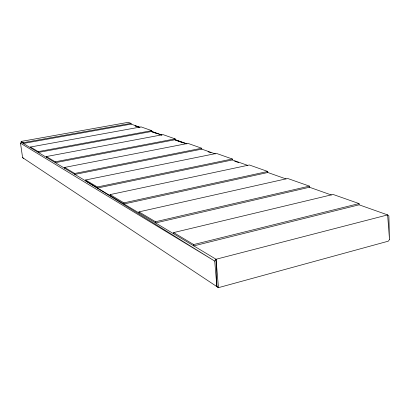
<?xml version="1.0" encoding="UTF-8"?>
<svg xmlns="http://www.w3.org/2000/svg" width="410" height="410" viewBox="0 0 410 410"><rect width="100%" height="100%" fill="white"/><g stroke="black" fill="none" stroke-linecap="round" stroke-linejoin="round"><path stroke-width="0.61" d="M389.5 239.517L388.337 241.162L218.463 287.656L216.895 286.621L214.707 261.078L216.044 259.248L387.624 214.907L388.87 215.932L389.5 239.517L387.624 214.907L359.083 204.805L193.797 245.882L193.674 244.565L173.635 232.583L173.758 233.843M21.253 142.214L216.044 259.248L218.463 287.656L22.596 157.645L20.5 143.187L21.253 142.214L21.141 141.435L128.151 122.344L131.046 123.364L131.128 124.117L139.989 127.254M193.674 244.565L359.037 203.58L359.083 204.805M173.635 232.583L333.094 194.453L359.037 203.58M331.372 194.996L309.473 187.242L155.615 222.943L155.492 221.738L138.99 211.878L139.118 213.026M155.492 221.738L309.412 186.125L309.473 187.242M138.99 211.878L287.712 178.488L309.412 186.125M110.218 195.662L110.09 194.601L123.917 202.868L267.756 171.467L267.822 172.502L286.016 178.939M267.822 172.502L124.04 203.97L123.917 202.868M110.09 194.601L249.336 164.984L267.756 171.467M20.5 143.187L214.707 261.078L85.741 180.959L85.618 179.975L97.365 186.996L232.285 158.988L232.362 159.951L247.645 165.358M232.362 159.951L97.493 188.016L97.365 186.996M85.618 179.975L216.459 153.417L232.285 158.988M64.744 168.341L64.621 167.423L74.733 173.466L201.725 148.236L201.802 149.132L215.358 153.929M201.802 149.132L74.856 174.419L74.733 173.466M64.621 167.423L187.975 143.397L201.725 148.236M46.535 157.404L46.417 156.543L55.206 161.796L175.116 138.872L175.198 139.718L186.888 143.854M175.198 139.718L55.324 162.683L55.206 161.796M46.417 156.543L163.067 134.629L175.116 138.872M161.955 135.028L151.823 131.441L38.309 152.458L38.191 151.623L30.478 147.016L30.591 147.825M38.191 151.623L151.746 130.646L151.823 131.441M30.478 147.016L141.091 126.9L151.746 130.646M21.141 141.435L23.232 142.68L131.046 123.364M131.128 124.117L23.344 143.469L23.232 142.68M135.115 125.829L139.328 127.295M151.362 131.487L161.586 135.049M174.824 139.656L186.852 143.849M135.131 125.87L139.349 127.366M151.403 131.646L155.621 133.142M175.511 140.205L183.347 142.987M208.054 151.756L211.068 152.827M234.576 161.171L238.794 162.667M22.596 157.645L23.585 158.296M216.044 259.248L216.895 286.621"/></g></svg>
